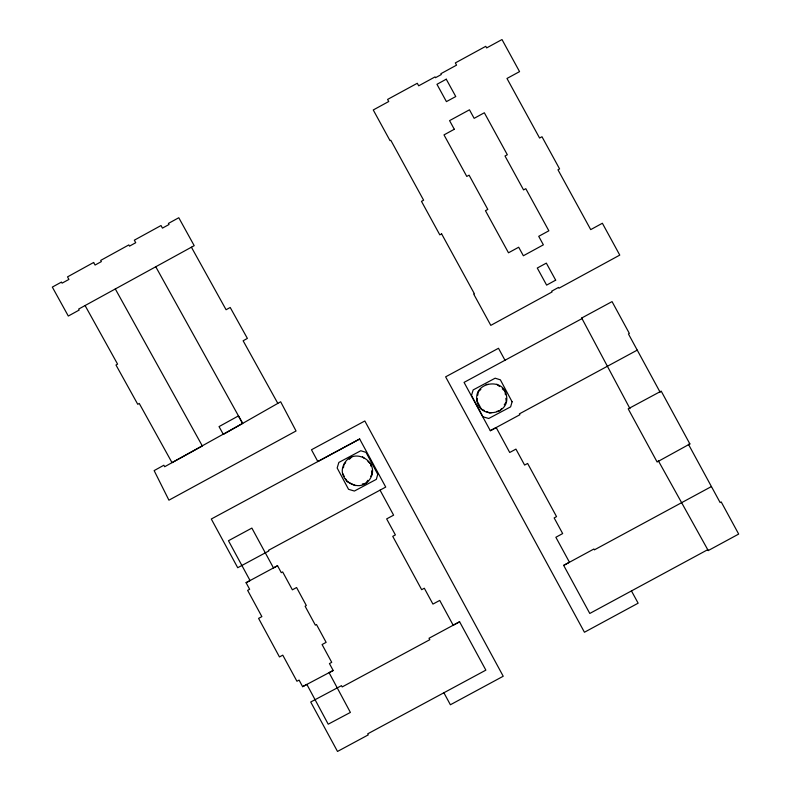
<?xml version="1.0" encoding="UTF-8"?>
<svg xmlns="http://www.w3.org/2000/svg" width="791" height="791" viewBox="0 0 791 791"><rect width="100%" height="100%" fill="white"/><g stroke="black" fill="none" stroke-linecap="round" stroke-linejoin="round"><path stroke-width="1.19" d="M477.329 398.624L477.022 400.899C479.623 419.27 509.463 414.929 506.626 396.469C504.747 376.842 473.028 381.746 477.022 400.899L481.343 409.046L484.458 410.559M477.784 395.223L478.248 391.822L480.869 389.36M343.462 467.768L343.927 464.357C353.172 445.58 381.569 462.102 369.723 479.415C360.004 494.207 335.73 479.979 343.927 464.357L345.667 462.725M367.864 480.295L365.808 483.222L362.308 484.013M370.603 476.39L371.978 474.442L371.533 470.882M501.494 408.729L500.13 410.677L496.629 411.478M504.243 404.824L506.299 401.897L505.864 398.348M349.147 459.442L351.758 456.99M242.629 423.403L164.686 466.72L163.866 465.227L154.136 470.605L168.918 500.179L296.042 430.986L280.657 401.769L223.359 434.407L219.038 426.606L238.447 415.898L242.629 423.403L155.768 266.765M688.378 444.176L720.117 502.542L721.204 501.919L738.675 534.073L708.232 550.566L707.747 549.676L589.789 613.46L563.667 565.387L593.922 548.994L594.377 549.864L711.416 486.564M629.992 408.68L581.692 318.022L612.046 301.608L629.359 333.436L628.44 333.921L660.169 392.296M359.668 438.995L211.296 519.015L237.715 567.72L268.752 551.001L268.426 550.348L385.731 487.078L359.668 438.995L317.834 461.529L311.476 449.763L364.829 420.98L503.224 676.246L450.386 704.761L443.889 692.768M637.239 350.126L519.4 413.861L519.885 414.731L490.311 430.709L464.06 382.389L582.018 318.595L581.692 318.022M563.667 565.387L569.461 562.253L555.865 537.277L562.668 533.559L554.155 517.927L556.548 516.622L527.627 463.457L524.611 465.068L515.94 449.11L509.72 452.482L496.184 427.555L490.311 430.709M246.08 582.7L277.552 565.733L281.28 572.664L282.664 571.933L292.373 589.819L296.585 587.535L306.335 605.55L305.118 606.232L315.362 625.147L316.479 624.524L326.129 642.351L322.075 644.556L331.726 662.334L329.442 663.58L333.189 670.481L329.086 672.686L350.393 712.424L328.216 724.19L306.859 684.403L302.617 686.657L299.087 680.102L296.932 681.249L282.773 655.156L279.46 656.945L258.588 618.384L261.87 616.614L247.632 590.363L249.64 589.275L246.08 582.7L250.075 580.574L228.47 540.728L251.874 528.091L273.478 567.908L277.552 565.733M459.601 621.775L429.029 638.248L429.81 639.692L342.187 686.924L341.485 685.649L310.715 702.013L337.51 751.45L368.28 734.869L367.706 733.84L485.862 670.135L459.601 621.775L453.184 625.226L439.737 600.418L432.934 604.087L424.322 588.237L421.662 589.681L392.741 536.357L395.381 534.914L386.651 518.906L393.611 515.159L380.046 490.153M302.617 686.657L333.189 670.481M491.962 412.536L489.629 413.07L486.524 411.567M486.099 384.456L488.492 384.396M355.317 485.615L347.051 481.59L345.41 478.545M362.515 456.773L364.325 458.325M367.934 461.43L370.643 463.763L370.939 466.136M496.837 384.208L499.556 386.552M502.275 388.895L504.994 391.248L505.429 394.798M708.232 550.566L658.27 460.649M191.402 247.197L226.078 309.736L230.211 307.481L247.385 338.41L243.124 340.773L277.799 403.341M115.298 288.942L202.348 445.986L172.023 462.646L139.246 403.45L137.753 404.29L115.98 365.017L117.582 364.117L85.072 305.524M631.455 590.926L638.139 603.187L584.44 632.246L445.63 376.842L498.498 348.277L504.994 360.261M342.681 473.463L344.322 476.508M377.762 474.303L376.328 479.356L354.388 491.043L348.544 489.313L337.164 467.995L338.845 462.428L360.805 450.741L366.025 452.373L377.762 474.303M512.084 401.769L510.62 406.851L488.739 418.479L482.866 416.768L471.476 395.431L473.166 389.914L495.156 378.197L500.367 379.828L512.084 401.769M441.605 233.849L439.816 234.858L421.474 201.349L423.62 200.202L390.784 140.244L390.022 140.63L373.253 109.969L388.747 101.515L387.6 99.429L417.282 83.282L418.696 85.814L435.06 76.895L435.495 77.706L441.309 74.532L440.874 73.711L456.555 65.149L455.339 62.924L485.773 46.313L486.643 47.925L501.998 39.55L519.558 71.625L506.972 78.467L539.591 138.049L541.983 136.744L559.593 168.918L557.962 169.788L590.719 229.617L602.376 223.25L619.768 255.107L558.97 288.211L558.535 287.42L551.653 291.197L552.088 291.938L490.806 325.368L473.71 294.104L474.382 293.758L441.605 233.849M93.635 262.474L67.522 276.88L68.906 279.431L62.084 283.158L61.48 282.071L52.325 287.093L68.303 316.044L79.179 310.062L78.635 309.083L194.2 245.675L178.786 217.733L168.434 223.418L169.027 224.506L162.452 228.115L161.018 225.534L134.322 240.187L135.736 242.708L129.516 246.139L128.834 244.913L100.704 260.407L101.357 261.603L95.078 265.054L93.635 262.474M689.89 443.949L657.113 461.993L628.192 408.828L661.187 391.11L689.89 443.949M446.253 79.199L436.958 84.311L446.421 101.624L455.764 96.542L446.253 79.199M454.301 129.269L443.998 134.895L466.779 176.423L469.093 175.177L487.81 209.417L485.447 210.693L508.494 252.794L518.688 247.227L523.365 255.76L543.368 244.834L538.72 236.321L548.855 230.804L525.807 188.683L523.553 189.899L504.994 155.985L507.328 154.759L484.339 112.767L474.145 118.343L469.468 109.811L449.575 120.627L454.301 129.269M555.678 280.162L546.63 285.116L537.277 268.04L546.334 263.126L555.678 280.162"/></g></svg>
